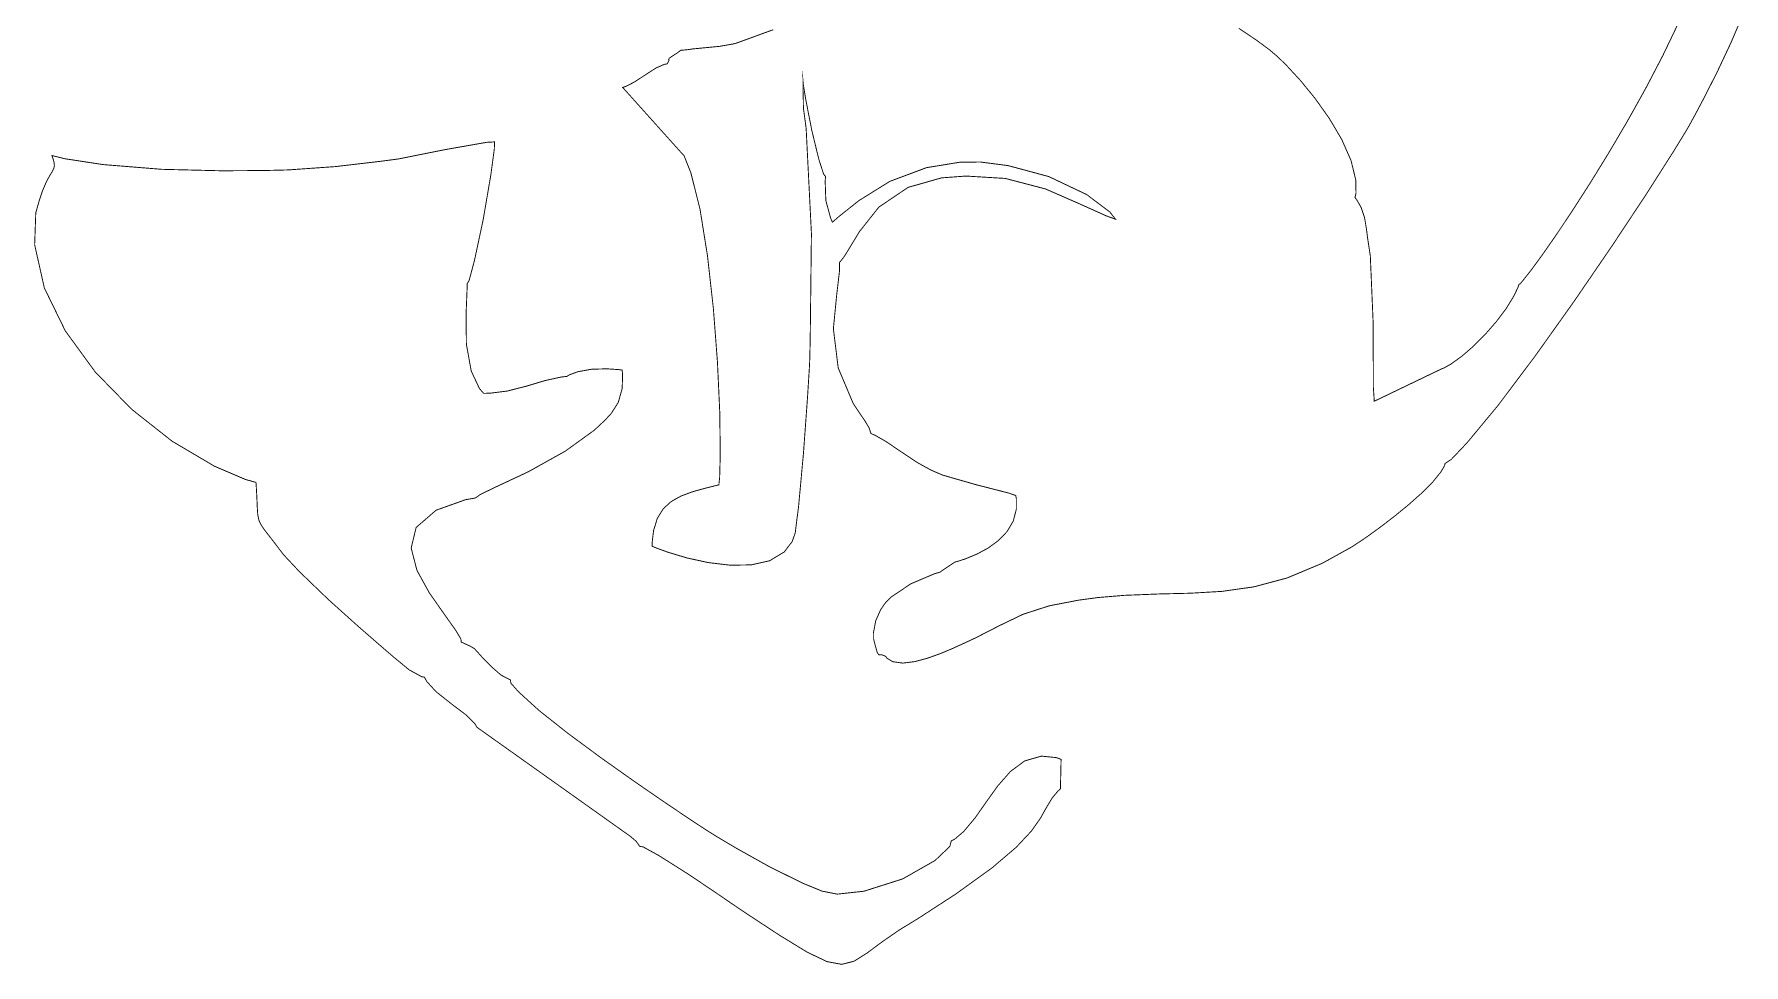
# Model space of a CAD drawing. Header units: millimetres. Extents: x -36 to 207, y -20 to 38.
# Drawn here: x 73.47 to 102.96, y -20.12 to -4.07 of the extents above; entities that cross this region are included whole.
import ezdxf

# ---------------------------------------------------------------- set-up
doc = ezdxf.new("R2010")
doc.units = ezdxf.units.MM

msp = doc.modelspace()

# ---------------------------------------------------------------- linework, layer by layer
at = {"color": 0}
for points in [[(86.21935565288669, -3.993855498846607, 0.01575, 0.01575, 0), (85.56464565288668, -4.232765498846607, 0.01575, 0.01575, 0), (85.33938565288669, -4.273015498846604, 0.01575, 0.01575, 0), (85.29654565288669, -4.280575498846602, 0.01575, 0.01575, 0), (84.82481565288668, -4.326145498846607, 0.01575, 0.01575, 0), (84.77812565288669, -4.333355498846604, 0.01575, 0.01575, 0), (84.75005565288669, -4.337555498846601, 0.01575, 0.01575, 0), (84.66577565288668, -4.345535498846605, 0.01575, 0.01575, 0), (84.63231565288669, -4.345885498846606, 0.01575, 0.01575, 0), (84.61439565288669, -4.357645498846608, 0.01575, 0.01575, 0), (84.56511565288669, -4.393765498846605, 0.01575, 0.01575, 0), (84.54803565288668, -4.405105498846602, 0.01575, 0.01575, 0), (84.51877565288669, -4.423795498846609, 0.01575, 0.01575, 0), (84.43253565288668, -4.481405498846602, 0.01575, 0.01575, 0), (84.41475565288668, -4.501565498846606, 0.01575, 0.01575, 0), (84.42350565288669, -4.517875498846603, 0.01575, 0.01575, 0), (84.39837565288668, -4.568835498846607, 0.01575, 0.01575, 0), (84.38731565288668, -4.583605498846605, 0.01575, 0.01575, 0), (84.3387356528867, -4.592005498846603, 0.01575, 0.01575, 0), (84.20013565288669, -4.653115498846606, 0.01575, 0.01575, 0), (84.02086565288668, -4.767845498846604, 0.01575, 0.01575, 0), (83.83361565288669, -4.891605498846605, 0.01575, 0.01575, 0), (83.67758565288669, -4.972105498846602, 0.01575, 0.01575, 0), (83.62284565288668, -4.989605498846604, 0.01575, 0.01575, 0), (84.61439565288669, -6.094345498846607, 0.01575, 0.01575, 0), (84.68173565288669, -6.166515498846607, 0.01575, 0.01575, 0), (84.7990556528867, -6.462755498846604, 0.01575, 0.01575, 0), (84.95662565288669, -7.089325498846604, 0.01575, 0.01575, 0), (85.0861256528867, -7.895585498846604, 0.01575, 0.01575, 0), (85.1871356528867, -8.801805498846603, 0.01575, 0.01575, 0), (85.25783565288668, -9.728815498846604, 0.01575, 0.01575, 0), (85.29773565288669, -10.5976554988466, 0.01575, 0.01575, 0), (85.30606565288669, -11.32957549884661, 0.01575, 0.01575, 0), (85.29535565288668, -11.7168854988466, 0.01575, 0.01575, 0), (85.2817756528867, -11.84526549884661, 0.01575, 0.01575, 0), (85.22136565288669, -11.8601054988466, 0.01575, 0.01575, 0), (85.04013565288669, -11.9049054988466, 0.01575, 0.01575, 0), (84.82061565288669, -11.9665054988466, 0.01575, 0.01575, 0), (84.62622565288669, -12.03937549884661, 0.01575, 0.01575, 0), (84.45955565288669, -12.1331054988466, 0.01575, 0.01575, 0), (84.3235456528867, -12.2565854988466, 0.01575, 0.01575, 0), (84.22134565288668, -12.4198954988466, 0.01575, 0.01575, 0), (84.15610565288668, -12.6321354988466, 0.01575, 0.01575, 0), (84.13146565288669, -12.83499549884661, 0.01575, 0.01575, 0), (84.13062565288669, -12.90289549884661, 0.01575, 0.01575, 0), (84.19705565288669, -12.93180549884661, 0.01575, 0.01575, 0), (84.40257565288668, -13.0070554988466, 0.01575, 0.01575, 0), (84.73451565288669, -13.10652549884661, 0.01575, 0.01575, 0), (85.10173565288669, -13.1862554988466, 0.01575, 0.01575, 0), (85.4780556528867, -13.2310554988466, 0.01575, 0.01575, 0), (85.83848565288669, -13.2253854988466, 0.01575, 0.01575, 0), (86.15782565288669, -13.1543354988466, 0.01575, 0.01575, 0), (86.41038565288669, -13.00208549884661, 0.01575, 0.01575, 0), (86.5470956528867, -12.8220454988466, 0.01575, 0.01575, 0), (86.57103565288668, -12.75442549884661, 0.01575, 0.01575, 0), (86.59847565288669, -12.67616549884661, 0.01575, 0.01575, 0), (86.65727565288668, -12.2151454988466, 0.01575, 0.01575, 0), (86.74155565288669, -11.2976554988466, 0.01575, 0.01575, 0), (86.81029565288668, -10.34859549884661, 0.01575, 0.01575, 0), (86.84256565288669, -9.834375498846606, 0.01575, 0.01575, 0), (86.84872565288669, -9.713625498846605, 0.01575, 0.01575, 0), (86.85747565288668, -9.351305498846603, 0.01575, 0.01575, 0), (86.87861565288668, -7.511285498846604, 0.01575, 0.01575, 0), (86.78754565288669, -5.695905498846606, 0.01575, 0.01575, 0), (86.74050565288668, -5.346255498846606, 0.01575, 0.01575, 0), (86.73357565288669, -4.882855498846602, 0.01575, 0.01575, 0), (86.73931565288669, -4.944035498846606, 0.01575, 0.01575, 0), (86.78453565288669, -5.218155498846603, 0.01575, 0.01575, 0), (86.88512565288669, -5.730555498846606, 0.01575, 0.01575, 0), (87.00664565288669, -6.230005498846602, 0.01575, 0.01575, 0), (87.08798565288669, -6.482845498846608, 0.01575, 0.01575, 0), (87.12249565288668, -6.527295498846609, 0.01575, 0.01575, 0), (87.11563565288668, -6.607375498846601, 0.01575, 0.01575, 0), (87.12746565288668, -6.942395498846608, 0.01575, 0.01575, 0), (87.21132565288669, -7.247665498846604, 0.01575, 0.01575, 0), (87.24100565288668, -7.313815498846607, 0.01575, 0.01575, 0), (87.35230565288668, -7.216585498846603, 0.01575, 0.01575, 0), (87.70055565288669, -6.940085498846605, 0.01575, 0.01575, 0), (88.23031565288669, -6.610525498846602, 0.01575, 0.01575, 0), (88.86304565288668, -6.373505498846605, 0.01575, 0.01575, 0), (89.43872565288669, -6.279635498846606, 0.01575, 0.01575, 0), (89.63087565288669, -6.277815498846607, 0.01575, 0.01575, 0), (89.79082565288668, -6.275855498846603, 0.01575, 0.01575, 0), (90.27200565288669, -6.338155498846604, 0.01575, 0.01575, 0), (90.97410565288669, -6.527645498846606, 0.01575, 0.01575, 0), (91.62811565288669, -6.838305498846603, 0.01575, 0.01575, 0), (92.02382565288669, -7.136505498846605, 0.01575, 0.01575, 0), (92.12378565288668, -7.261805498846606, 0.01575, 0.01575, 0), (91.96684565288669, -7.206015498846606, 0.01575, 0.01575, 0), (91.5103756528867, -7.000425498846603, 0.01575, 0.01575, 0), (90.91607565288669, -6.740795498846609, 0.01575, 0.01575, 0), (90.22412565288668, -6.559565498846606, 0.01575, 0.01575, 0), (89.54281565288669, -6.518125498846604, 0.01575, 0.01575, 0), (89.31832565288668, -6.535275498846602, 0.01575, 0.01575, 0), (89.12309565288669, -6.549765498846607, 0.01575, 0.01575, 0), (88.5466456528867, -6.713355498846603, 0.01575, 0.01575, 0), (88.04082565288668, -7.054815498846608, 0.01575, 0.01575, 0), (87.70356565288668, -7.481325498846603, 0.01575, 0.01575, 0), (87.50609565288669, -7.808295498846608, 0.01575, 0.01575, 0), (87.43805565288669, -7.915675498846602, 0.01575, 0.01575, 0), (87.36133565288668, -8.011505498846605, 0.01575, 0.01575, 0), (87.3640656528867, -8.147795498846605, 0.01575, 0.01575, 0), (87.3154856528867, -8.558345498846606, 0.01575, 0.01575, 0), (87.25731565288669, -9.152295498846605, 0.01575, 0.01575, 0), (87.34047565288668, -9.827865498846608, 0.01575, 0.01575, 0), (87.59835565288668, -10.4393854988466, 0.01575, 0.01575, 0), (87.7191056528867, -10.62012549884661, 0.01575, 0.01575, 0), (87.72288565288669, -10.6257954988466, 0.01575, 0.01575, 0), (87.76999565288669, -10.6956554988466, 0.01575, 0.01575, 0), (87.80996565288669, -10.75536549884661, 0.01575, 0.01575, 0), (87.81024565288669, -10.7560654988466, 0.01575, 0.01575, 0), (87.82088565288669, -10.7751054988466, 0.01575, 0.01575, 0), (87.85546565288669, -10.83166549884661, 0.01575, 0.01575, 0), (87.87296565288668, -10.8608554988466, 0.01575, 0.01575, 0), (87.88283565288668, -10.8886454988466, 0.01575, 0.01575, 0), (87.89949565288669, -10.9425454988466, 0.01575, 0.01575, 0), (87.90558565288669, -10.9603954988466, 0.01575, 0.01575, 0), (87.97278565288669, -10.98776549884661, 0.01575, 0.01575, 0), (88.16458565288669, -11.0971054988466, 0.01575, 0.01575, 0), (88.42134565288669, -11.2718254988466, 0.01575, 0.01575, 0), (88.70155565288668, -11.4578854988466, 0.01575, 0.01575, 0), (88.9450156528867, -11.5923554988466, 0.01575, 0.01575, 0), (89.03006565288669, -11.62882549884661, 0.01575, 0.01575, 0), (89.14059565288669, -11.6762854988466, 0.01575, 0.01575, 0), (89.70262565288668, -11.83805549884661, 0.01575, 0.01575, 0), (90.28257565288669, -11.9868754988466, 0.01575, 0.01575, 0), (90.40262565288668, -12.02789549884661, 0.01575, 0.01575, 0), (90.41361565288669, -12.08487549884661, 0.01575, 0.01575, 0), (90.41361565288669, -12.26337549884661, 0.01575, 0.01575, 0), (90.35971565288669, -12.47113549884661, 0.01575, 0.01575, 0), (90.25226565288669, -12.65187549884661, 0.01575, 0.01575, 0), (90.10372565288668, -12.8065054988466, 0.01575, 0.01575, 0), (89.92676565288669, -12.9351654988466, 0.01575, 0.01575, 0), (89.73384565288669, -13.0397454988466, 0.01575, 0.01575, 0), (89.53749565288669, -13.1205954988466, 0.01575, 0.01575, 0), (89.39700565288669, -13.16609549884661, 0.01575, 0.01575, 0), (89.34954565288669, -13.17862549884661, 0.01575, 0.01575, 0), (89.09082565288668, -13.3533454988466, 0.01575, 0.01575, 0), (89.0027656528867, -13.3776354988466, 0.01575, 0.01575, 0), (88.5899756528867, -13.55389549884661, 0.01575, 0.01575, 0), (88.25047565288669, -13.78286549884661, 0.01575, 0.01575, 0), (88.19881565288668, -13.8341054988466, 0.01575, 0.01575, 0), (88.16262565288669, -13.86952549884661, 0.01575, 0.01575, 0), (88.07379565288669, -13.9962954988466, 0.01575, 0.01575, 0), (87.9895156528867, -14.1850854988466, 0.01575, 0.01575, 0), (87.95122565288668, -14.37758549884661, 0.01575, 0.01575, 0), (87.95304565288669, -14.51086549884661, 0.01575, 0.01575, 0), (87.96375565288669, -14.5530754988466, 0.01575, 0.01575, 0), (87.9750956528867, -14.5986454988466, 0.01575, 0.01575, 0), (88.01303565288669, -14.7350054988466, 0.01575, 0.01575, 0), (88.04271565288668, -14.7790354988466, 0.01575, 0.01575, 0), (88.08296565288668, -14.77406549884661, 0.01575, 0.01575, 0), (88.14785565288669, -14.7968854988466, 0.01575, 0.01575, 0), (88.16535565288669, -14.8102554988466, 0.01575, 0.01575, 0), (88.18551565288669, -14.8383254988466, 0.01575, 0.01575, 0), (88.28456565288668, -14.89600549884661, 0.01575, 0.01575, 0), (88.45550565288669, -14.9195954988466, 0.01575, 0.01575, 0), (88.66025565288669, -14.89453549884661, 0.01575, 0.01575, 0), (88.88201565288668, -14.83517549884661, 0.01575, 0.01575, 0), (89.10300565288668, -14.7558654988466, 0.01575, 0.01575, 0), (89.30698565288668, -14.67039549884661, 0.01575, 0.01575, 0), (89.47631565288668, -14.5933254988466, 0.01575, 0.01575, 0), (89.5643756528867, -14.5523054988466, 0.01575, 0.01575, 0), (89.59405565288668, -14.5390054988466, 0.01575, 0.01575, 0), (89.72628565288669, -14.4763554988466, 0.01575, 0.01575, 0), (90.11779565288668, -14.2758054988466, 0.01575, 0.01575, 0), (90.52225565288668, -14.0802954988466, 0.01575, 0.01575, 0), (90.97907565288668, -13.9321054988466, 0.01575, 0.01575, 0), (91.48804565288668, -13.8338254988466, 0.01575, 0.01575, 0), (91.65926565288669, -13.8110054988466, 0.01575, 0.01575, 0), (91.81459565288668, -13.78965549884661, 0.01575, 0.01575, 0), (92.2840156528867, -13.7505954988466, 0.01575, 0.01575, 0), (92.86550565288668, -13.7274254988466, 0.01575, 0.01575, 0), (93.41955565288669, -13.71412549884661, 0.01575, 0.01575, 0), (93.96261565288668, -13.6822754988466, 0.01575, 0.01575, 0), (94.51134565288669, -13.6043654988466, 0.01575, 0.01575, 0), (95.08177565288669, -13.45211549884661, 0.01575, 0.01575, 0), (95.69021565288669, -13.19808549884661, 0.01575, 0.01575, 0), (96.19379565288669, -12.9192754988466, 0.01575, 0.01575, 0), (96.35360565288669, -12.81441549884661, 0.01575, 0.01575, 0), (96.39322565288668, -12.7883054988466, 0.01575, 0.01575, 0), (96.51012565288669, -12.70661549884661, 0.01575, 0.01575, 0), (96.71298565288669, -12.55842549884661, 0.01575, 0.01575, 0), (96.94272565288668, -12.38153549884661, 0.01575, 0.01575, 0), (97.17932565288669, -12.18784549884661, 0.01575, 0.01575, 0), (97.40374565288668, -11.98883549884661, 0.01575, 0.01575, 0), (97.59589565288668, -11.79633549884661, 0.01575, 0.01575, 0), (97.73722565288668, -11.6220354988466, 0.01575, 0.01575, 0), (97.79910565288668, -11.51528549884661, 0.01575, 0.01575, 0), (97.80785565288669, -11.4772754988466, 0.01575, 0.01575, 0), (97.91572565288669, -11.4066454988466, 0.01575, 0.01575, 0), (98.18907565288669, -11.1180354988466, 0.01575, 0.01575, 0), (98.72275565288669, -10.4746654988466, 0.01575, 0.01575, 0), (99.35429565288669, -9.635015498846606, 0.01575, 0.01575, 0), (100.0290956528867, -8.687075498846603, 0.01575, 0.01575, 0), (100.6921356528867, -7.718625498846604, 0.01575, 0.01575, 0), (101.2888156528867, -6.817095498846607, 0.01575, 0.01575, 0), (101.7643256528867, -6.070405498846604, 0.01575, 0.01575, 0), (101.9937156528867, -5.694855498846604, 0.01575, 0.01575, 0), (102.0643456528867, -5.566405498846606, 0.01575, 0.01575, 0), (102.1193656528867, -5.465395498846604, 0.01575, 0.01575, 0), (102.2807856528867, -5.160895498846607, 0.01575, 0.01575, 0), (102.5082856528867, -4.711285498846603, 0.01575, 0.01575, 0), (102.7361356528867, -4.227375498846602, 0.01575, 0.01575, 0), (102.9541156528867, -3.719595498846608, 0.01575, 0.01575, 0)], [(101.8360756528867, -3.874575498846603, 0.01575, 0.01575, 0), (101.5645456528867, -4.441155498846605, 0.01575, 0.01575, 0), (101.2657156528867, -5.013545498846607, 0.01575, 0.01575, 0), (100.9497356528867, -5.579355498846603, 0.01575, 0.01575, 0), (100.6275956528867, -6.126265498846603, 0.01575, 0.01575, 0), (100.3097956528867, -6.641605498846605, 0.01575, 0.01575, 0), (100.0067656528867, -7.113335498846606, 0.01575, 0.01575, 0), (99.72907565288668, -7.529135498846607, 0.01575, 0.01575, 0), (99.48757565288668, -7.876265498846605, 0.01575, 0.01575, 0), (99.2923456528867, -8.142825498846603, 0.01575, 0.01575, 0), (99.15451565288669, -8.316495498846606, 0.01575, 0.01575, 0), (99.10509565288669, -8.377535498846605, 0.01575, 0.01575, 0), (99.08423565288669, -8.384815498846606, 0.01575, 0.01575, 0), (99.08423565288669, -8.384815498846606, 0.01575, 0.01575, 0), (99.06722565288669, -8.437595498846608, 0.01575, 0.01575, 0), (98.9946356528867, -8.589075498846602, 0.01575, 0.01575, 0), (98.85862565288669, -8.809785498846605, 0.01575, 0.01575, 0), (98.68887565288668, -9.034905498846603, 0.01575, 0.01575, 0), (98.49707565288668, -9.253655498846603, 0.01575, 0.01575, 0), (98.29582565288669, -9.455045498846605, 0.01575, 0.01575, 0), (98.09723565288668, -9.627385498846605, 0.01575, 0.01575, 0), (97.91334565288668, -9.759545498846604, 0.01575, 0.01575, 0), (97.7979856528867, -9.825275498846606, 0.01575, 0.01575, 0), (97.75731565288669, -9.840395498846606, 0.01575, 0.01575, 0), (96.58761565288668, -10.4025654988466, 0.01575, 0.01575, 0), (96.57207565288668, -10.1678554988466, 0.01575, 0.01575, 0), (96.5685756528867, -9.052405498846603, 0.01575, 0.01575, 0), (96.51929565288668, -7.894885498846605, 0.01575, 0.01575, 0), (96.48051565288668, -7.639315498846607, 0.01575, 0.01575, 0), (96.47211565288669, -7.584155498846602, 0.01575, 0.01575, 0), (96.45055565288669, -7.418255498846603, 0.01575, 0.01575, 0), (96.41898565288669, -7.231355498846604, 0.01575, 0.01575, 0), (96.36172565288669, -7.060905498846603, 0.01575, 0.01575, 0), (96.28528565288669, -6.927905498846602, 0.01575, 0.01575, 0), (96.2545556528867, -6.888495498846606, 0.01575, 0.01575, 0), (96.27247565288668, -6.816325498846602, 0.01575, 0.01575, 0), (96.26855565288669, -6.585045498846608, 0.01575, 0.01575, 0), (96.18546565288669, -6.246315498846606, 0.01575, 0.01575, 0), (96.02705565288669, -5.888545498846607, 0.01575, 0.01575, 0), (95.8148156528867, -5.528535498846605, 0.01575, 0.01575, 0), (95.57023565288668, -5.183645498846605, 0.01575, 0.01575, 0), (95.31501565288669, -4.87074549884661, 0.01575, 0.01575, 0), (95.0703656528867, -4.606075498846604, 0.01575, 0.01575, 0), (94.91398565288668, -4.453755498846604, 0.01575, 0.01575, 0), (94.85882565288668, -4.407065498846606, 0.01575, 0.01575, 0), (94.78588565288669, -4.344765498846606, 0.01575, 0.01575, 0), (94.55502565288668, -4.174245498846606, 0.01575, 0.01575, 0), (94.24975565288668, -3.968025498846604, 0.01575, 0.01575, 0)]]:
    msp.add_lwpolyline(points, format="xyseb", dxfattribs=at)
msp.add_lwpolyline([(82.66132565288669, -9.974095498846605, 0.01575, 0.01575, 0), (82.56710565288668, -9.984035498846605, 0.01575, 0.01575, 0), (82.28878565288669, -10.0447954988466, 0.01575, 0.01575, 0), (81.96510565288669, -10.14160549884661, 0.01575, 0.01575, 0), (81.63057565288668, -10.2274254988466, 0.01575, 0.01575, 0), (81.32523565288669, -10.26536549884661, 0.01575, 0.01575, 0), (81.22380565288668, -10.2657854988466, 0.01575, 0.01575, 0), (81.15282565288669, -10.18528549884661, 0.01575, 0.01575, 0), (81.0103756528867, -9.881835498846604, 0.01575, 0.01575, 0), (80.92686565288669, -9.418575498846605, 0.01575, 0.01575, 0), (80.92112565288669, -8.905405498846605, 0.01575, 0.01575, 0), (80.93750565288668, -8.505565498846606, 0.01575, 0.01575, 0), (80.94163565288669, -8.372285498846605, 0.01575, 0.01575, 0), (80.9731356528867, -8.322515498846606, 0.01575, 0.01575, 0), (81.06581565288668, -7.976155498846603, 0.01575, 0.01575, 0), (81.21813565288669, -7.261805498846606, 0.01575, 0.01575, 0), (81.34952565288668, -6.492015498846605, 0.01575, 0.01575, 0), (81.4083956528867, -6.052905498846602, 0.01575, 0.01575, 0), (81.4125956528867, -5.929145498846605, 0.01575, 0.01575, 0), (81.27777565288669, -5.936355498846602, 0.01575, 0.01575, 0), (80.5375956528867, -6.066275498846604, 0.01575, 0.01575, 0), (79.75828565288668, -6.222655498846606, 0.01575, 0.01575, 0), (79.6044956528867, -6.243165498846604, 0.01575, 0.01575, 0), (79.44503565288669, -6.264095498846608, 0.01575, 0.01575, 0), (78.66530565288669, -6.355305498846604, 0.01575, 0.01575, 0), (77.85183565288669, -6.412635498846605, 0.01575, 0.01575, 0), (77.67557565288669, -6.417115498846606, 0.01575, 0.01575, 0), (77.43253565288668, -6.422855498846605, 0.01575, 0.01575, 0), (76.70376565288669, -6.427405498846603, 0.01575, 0.01575, 0), (75.66965565288669, -6.40199549884661, 0.01575, 0.01575, 0), (74.66361565288669, -6.320655498846605, 0.01575, 0.01575, 0), (73.99483565288668, -6.2188754988466, 0.01575, 0.01575, 0), (73.77762565288668, -6.164275498846603, 0.01575, 0.01575, 0), (73.78672565288669, -6.188915498846605, 0.01575, 0.01575, 0), (73.81066565288668, -6.265285498846605, 0.01575, 0.01575, 0), (73.82011565288668, -6.335565498846606, 0.01575, 0.01575, 0), (73.80877565288668, -6.390585498846605, 0.01575, 0.01575, 0), (73.77986565288668, -6.445605498846604, 0.01575, 0.01575, 0), (73.73618565288669, -6.516655498846603, 0.01575, 0.01575, 0), (73.68074565288669, -6.619275498846601, 0.01575, 0.01575, 0), (73.61697565288668, -6.768515498846606, 0.01575, 0.01575, 0), (73.56342565288668, -6.926855498846605, 0.01575, 0.01575, 0), (73.54823565288669, -6.980335498846603, 0.01575, 0.01575, 0), (73.49923565288668, -7.151625498846604, 0.01575, 0.01575, 0), (73.4794956528867, -7.703085498846605, 0.01575, 0.01575, 0), (73.64693565288668, -8.449355498846604, 0.01575, 0.01575, 0), (74.00890565288668, -9.190655498846604, 0.01575, 0.01575, 0), (74.52424565288669, -9.897375498846605, 0.01575, 0.01575, 0), (75.15165565288669, -10.54067549884661, 0.01575, 0.01575, 0), (75.85039565288669, -11.09213549884661, 0.01575, 0.01575, 0), (76.5792356528867, -11.52249549884661, 0.01575, 0.01575, 0), (77.11235565288669, -11.75111549884661, 0.01575, 0.01575, 0), (77.29736565288668, -11.8027754988466, 0.01575, 0.01575, 0), (77.30198565288669, -11.86731549884661, 0.01575, 0.01575, 0), (77.31255565288669, -12.06177549884661, 0.01575, 0.01575, 0), (77.32011565288668, -12.2410454988466, 0.01575, 0.01575, 0), (77.3285156528867, -12.3640354988466, 0.01575, 0.01575, 0), (77.34706565288668, -12.45363549884661, 0.01575, 0.01575, 0), (77.38353565288668, -12.5335054988466, 0.01575, 0.01575, 0), (77.44737565288668, -12.6257654988466, 0.01575, 0.01575, 0), (77.54684565288669, -12.75407549884661, 0.01575, 0.01575, 0), (77.65506565288669, -12.8942854988466, 0.01575, 0.01575, 0), (77.69083565288669, -12.9416754988466, 0.01575, 0.01575, 0), (77.77098565288668, -13.0483554988466, 0.01575, 0.01575, 0), (78.04748565288669, -13.34277549884661, 0.01575, 0.01575, 0), (78.53657565288668, -13.81436549884661, 0.01575, 0.01575, 0), (79.05723565288669, -14.2826654988466, 0.01575, 0.01575, 0), (79.39526565288668, -14.57701549884661, 0.01575, 0.01575, 0), (79.50880565288668, -14.67459549884661, 0.01575, 0.01575, 0), (79.53232565288668, -14.6951054988466, 0.01575, 0.01575, 0), (79.61548565288669, -14.7672754988466, 0.01575, 0.01575, 0), (79.69108565288668, -14.8313954988466, 0.01575, 0.01575, 0), (79.71124565288669, -14.84777549884661, 0.01575, 0.01575, 0), (79.74687565288669, -14.8770354988466, 0.01575, 0.01575, 0), (79.94133565288669, -15.0372654988466, 0.01575, 0.01575, 0), (80.15707565288669, -15.1546554988466, 0.01575, 0.01575, 0), (80.20376565288669, -15.1626354988466, 0.01575, 0.01575, 0), (80.23939565288669, -15.23137549884661, 0.01575, 0.01575, 0), (80.40053565288669, -15.41015549884661, 0.01575, 0.01575, 0), (80.65680565288669, -15.6137854988466, 0.01575, 0.01575, 0), (80.91356565288669, -15.8078254988466, 0.01575, 0.01575, 0), (81.07351565288668, -15.96581549884661, 0.01575, 0.01575, 0), (81.11103565288668, -16.02811549884661, 0.01575, 0.01575, 0), (83.75612565288668, -17.9088054988466, 0.01575, 0.01575, 0), (83.77439565288668, -17.9247654988466, 0.01575, 0.01575, 0), (83.83060565288669, -17.97257549884661, 0.01575, 0.01575, 0), (83.8579756528867, -17.99686549884661, 0.01575, 0.01575, 0), (83.8746356528867, -18.0203854988466, 0.01575, 0.01575, 0), (83.90732565288668, -18.0667954988466, 0.01575, 0.01575, 0), (83.91873565288668, -18.08191549884661, 0.01575, 0.01575, 0), (83.97452565288668, -18.0895454988466, 0.01575, 0.01575, 0), (84.24038565288669, -18.23577549884661, 0.01575, 0.01575, 0), (84.75306565288669, -18.5593154988466, 0.01575, 0.01575, 0), (85.28135565288669, -18.91512549884661, 0.01575, 0.01575, 0), (85.57346565288668, -19.1157454988466, 0.01575, 0.01575, 0), (85.65011565288668, -19.16691549884661, 0.01575, 0.01575, 0), (85.81755565288668, -19.27856549884661, 0.01575, 0.01575, 0), (86.32309565288669, -19.6108554988466, 0.01575, 0.01575, 0), (86.80609565288668, -19.9063954988466, 0.01575, 0.01575, 0), (87.14951565288669, -20.0696354988466, 0.01575, 0.01575, 0), (87.40235565288668, -20.1160454988466, 0.01575, 0.01575, 0), (87.61431565288669, -20.0620754988466, 0.01575, 0.01575, 0), (87.83488565288668, -19.9234054988466, 0.01575, 0.01575, 0), (88.11404565288669, -19.71683549884661, 0.01575, 0.01575, 0), (88.40188565288669, -19.5185954988466, 0.01575, 0.01575, 0), (88.50149565288669, -19.4582554988466, 0.01575, 0.01575, 0), (88.72248565288669, -19.3230854988466, 0.01575, 0.01575, 0), (89.37488565288669, -18.89881549884661, 0.01575, 0.01575, 0), (89.99431565288668, -18.4518654988466, 0.01575, 0.01575, 0), (90.40983565288668, -18.09787549884661, 0.01575, 0.01575, 0), (90.67107565288669, -17.8195554988466, 0.01575, 0.01575, 0), (90.82801565288669, -17.5973754988466, 0.01575, 0.01575, 0), (90.93084565288669, -17.41355549884661, 0.01575, 0.01575, 0), (91.02926565288669, -17.2494054988466, 0.01575, 0.01575, 0), (91.13405565288669, -17.1234054988466, 0.01575, 0.01575, 0), (91.1738856528867, -17.0870054988466, 0.01575, 0.01575, 0), (91.18529565288668, -16.5803454988466, 0.01575, 0.01575, 0), (91.10633565288668, -16.55066549884661, 0.01575, 0.01575, 0), (90.84698565288669, -16.52406549884661, 0.01575, 0.01575, 0), (90.55949565288668, -16.60575549884661, 0.01575, 0.01575, 0), (90.31148565288669, -16.7891554988466, 0.01575, 0.01575, 0), (90.09273565288669, -17.0386354988466, 0.01575, 0.01575, 0), (89.89183565288668, -17.31891549884661, 0.01575, 0.01575, 0), (89.69884565288669, -17.59387549884661, 0.01575, 0.01575, 0), (89.50214565288668, -17.82788549884661, 0.01575, 0.01575, 0), (89.34954565288669, -17.95738549884661, 0.01575, 0.01575, 0), (89.29137565288669, -17.9858754988466, 0.01575, 0.01575, 0), (89.26631565288669, -18.0823354988466, 0.01575, 0.01575, 0), (89.0110956528867, -18.32502549884661, 0.01575, 0.01575, 0), (88.45249565288668, -18.6425454988466, 0.01575, 0.01575, 0), (87.78525565288669, -18.8547854988466, 0.01575, 0.01575, 0), (87.32486565288669, -18.9049054988466, 0.01575, 0.01575, 0), (87.1805956528867, -18.8768354988466, 0.01575, 0.01575, 0), (87.0648156528867, -18.85401549884661, 0.01575, 0.01575, 0), (86.72797565288668, -18.71611549884661, 0.01575, 0.01575, 0), (86.15061565288669, -18.43016549884661, 0.01575, 0.01575, 0), (85.57528565288669, -18.10851549884661, 0.01575, 0.01575, 0), (85.23998565288669, -17.9091554988466, 0.01575, 0.01575, 0), (85.13022565288668, -17.8404154988466, 0.01575, 0.01575, 0), (85.05959565288669, -17.79631549884661, 0.01575, 0.01575, 0), (84.85148565288668, -17.6596054988466, 0.01575, 0.01575, 0), (84.40446565288669, -17.3600054988466, 0.01575, 0.01575, 0), (83.8515356528867, -16.9798354988466, 0.01575, 0.01575, 0), (83.25485565288669, -16.5575254988466, 0.01575, 0.01575, 0), (82.67763565288669, -16.1310154988466, 0.01575, 0.01575, 0), (82.1820356528867, -15.73866549884661, 0.01575, 0.01575, 0), (81.83077565288669, -15.4193254988466, 0.01575, 0.01575, 0), (81.69434565288668, -15.2666554988466, 0.01575, 0.01575, 0), (81.68636565288668, -15.2105154988466, 0.01575, 0.01575, 0), (81.65563565288669, -15.19378549884661, 0.01575, 0.01575, 0), (81.56260565288669, -15.1463254988466, 0.01575, 0.01575, 0), (81.52200565288669, -15.1246254988466, 0.01575, 0.01575, 0), (81.4905056528867, -15.0965554988466, 0.01575, 0.01575, 0), (81.41784565288668, -15.0334154988466, 0.01575, 0.01575, 0), (81.39355565288669, -15.0133254988466, 0.01575, 0.01575, 0), (81.38109565288669, -15.0031054988466, 0.01575, 0.01575, 0), (81.25271565288668, -14.8736054988466, 0.01575, 0.01575, 0), (81.24172565288669, -14.8626154988466, 0.01575, 0.01575, 0), (81.21162565288668, -14.83181549884661, 0.01575, 0.01575, 0), (81.12510565288669, -14.7357754988466, 0.01575, 0.01575, 0), (81.06812565288669, -14.6734054988466, 0.01575, 0.01575, 0), (80.99707565288668, -14.62937549884661, 0.01575, 0.01575, 0), (80.87828565288669, -14.57540549884661, 0.01575, 0.01575, 0), (80.8387356528867, -14.5580454988466, 0.01575, 0.01575, 0), (80.8326456528867, -14.50407549884661, 0.01575, 0.01575, 0), (80.74038565288669, -14.35105549884661, 0.01575, 0.01575, 0), (80.53108565288669, -14.0560054988466, 0.01575, 0.01575, 0), (80.28426565288669, -13.7023654988466, 0.01575, 0.01575, 0), (80.07384565288669, -13.3192554988466, 0.01575, 0.01575, 0), (79.97437565288669, -12.9351654988466, 0.01575, 0.01575, 0), (80.06026565288668, -12.5797754988466, 0.01575, 0.01575, 0), (80.40473565288669, -12.2820654988466, 0.01575, 0.01575, 0), (80.9090156528867, -12.10237549884661, 0.01575, 0.01575, 0), (81.0825456528867, -12.0712954988466, 0.01575, 0.01575, 0), (81.1665456528867, -12.0105354988466, 0.01575, 0.01575, 0), (81.45130565288669, -11.8737554988466, 0.01575, 0.01575, 0), (81.99597565288668, -11.61888549884661, 0.01575, 0.01575, 0), (82.63283565288668, -11.26349549884661, 0.01575, 0.01575, 0), (83.13137565288669, -10.90383549884661, 0.01575, 0.01575, 0), (83.2799856528867, -10.7651654988466, 0.01575, 0.01575, 0), (83.31904565288669, -10.7283454988466, 0.01575, 0.01575, 0), (83.42922565288669, -10.6087854988466, 0.01575, 0.01575, 0), (83.54689565288669, -10.4226554988466, 0.01575, 0.01575, 0), (83.61409565288669, -10.18262549884661, 0.01575, 0.01575, 0), (83.62172565288668, -9.943365498846605, 0.01575, 0.01575, 0), (83.61304565288668, -9.865105498846603, 0.01575, 0.01575, 0), (83.54731565288668, -9.856355498846604, 0.01575, 0.01575, 0), (83.3483056528867, -9.843545498846604, 0.01575, 0.01575, 0), (83.08811565288669, -9.850755498846604, 0.01575, 0.01575, 0), (82.85228565288668, -9.892545498846605, 0.01575, 0.01575, 0), (82.7042356528867, -9.946375498846606, 0.01575, 0.01575, 0), (82.66132565288669, -9.974095498846605, 0.01575, 0.01575, 0)], format="xyseb", close=True, dxfattribs=at)

doc.saveas('drawing.dxf')
